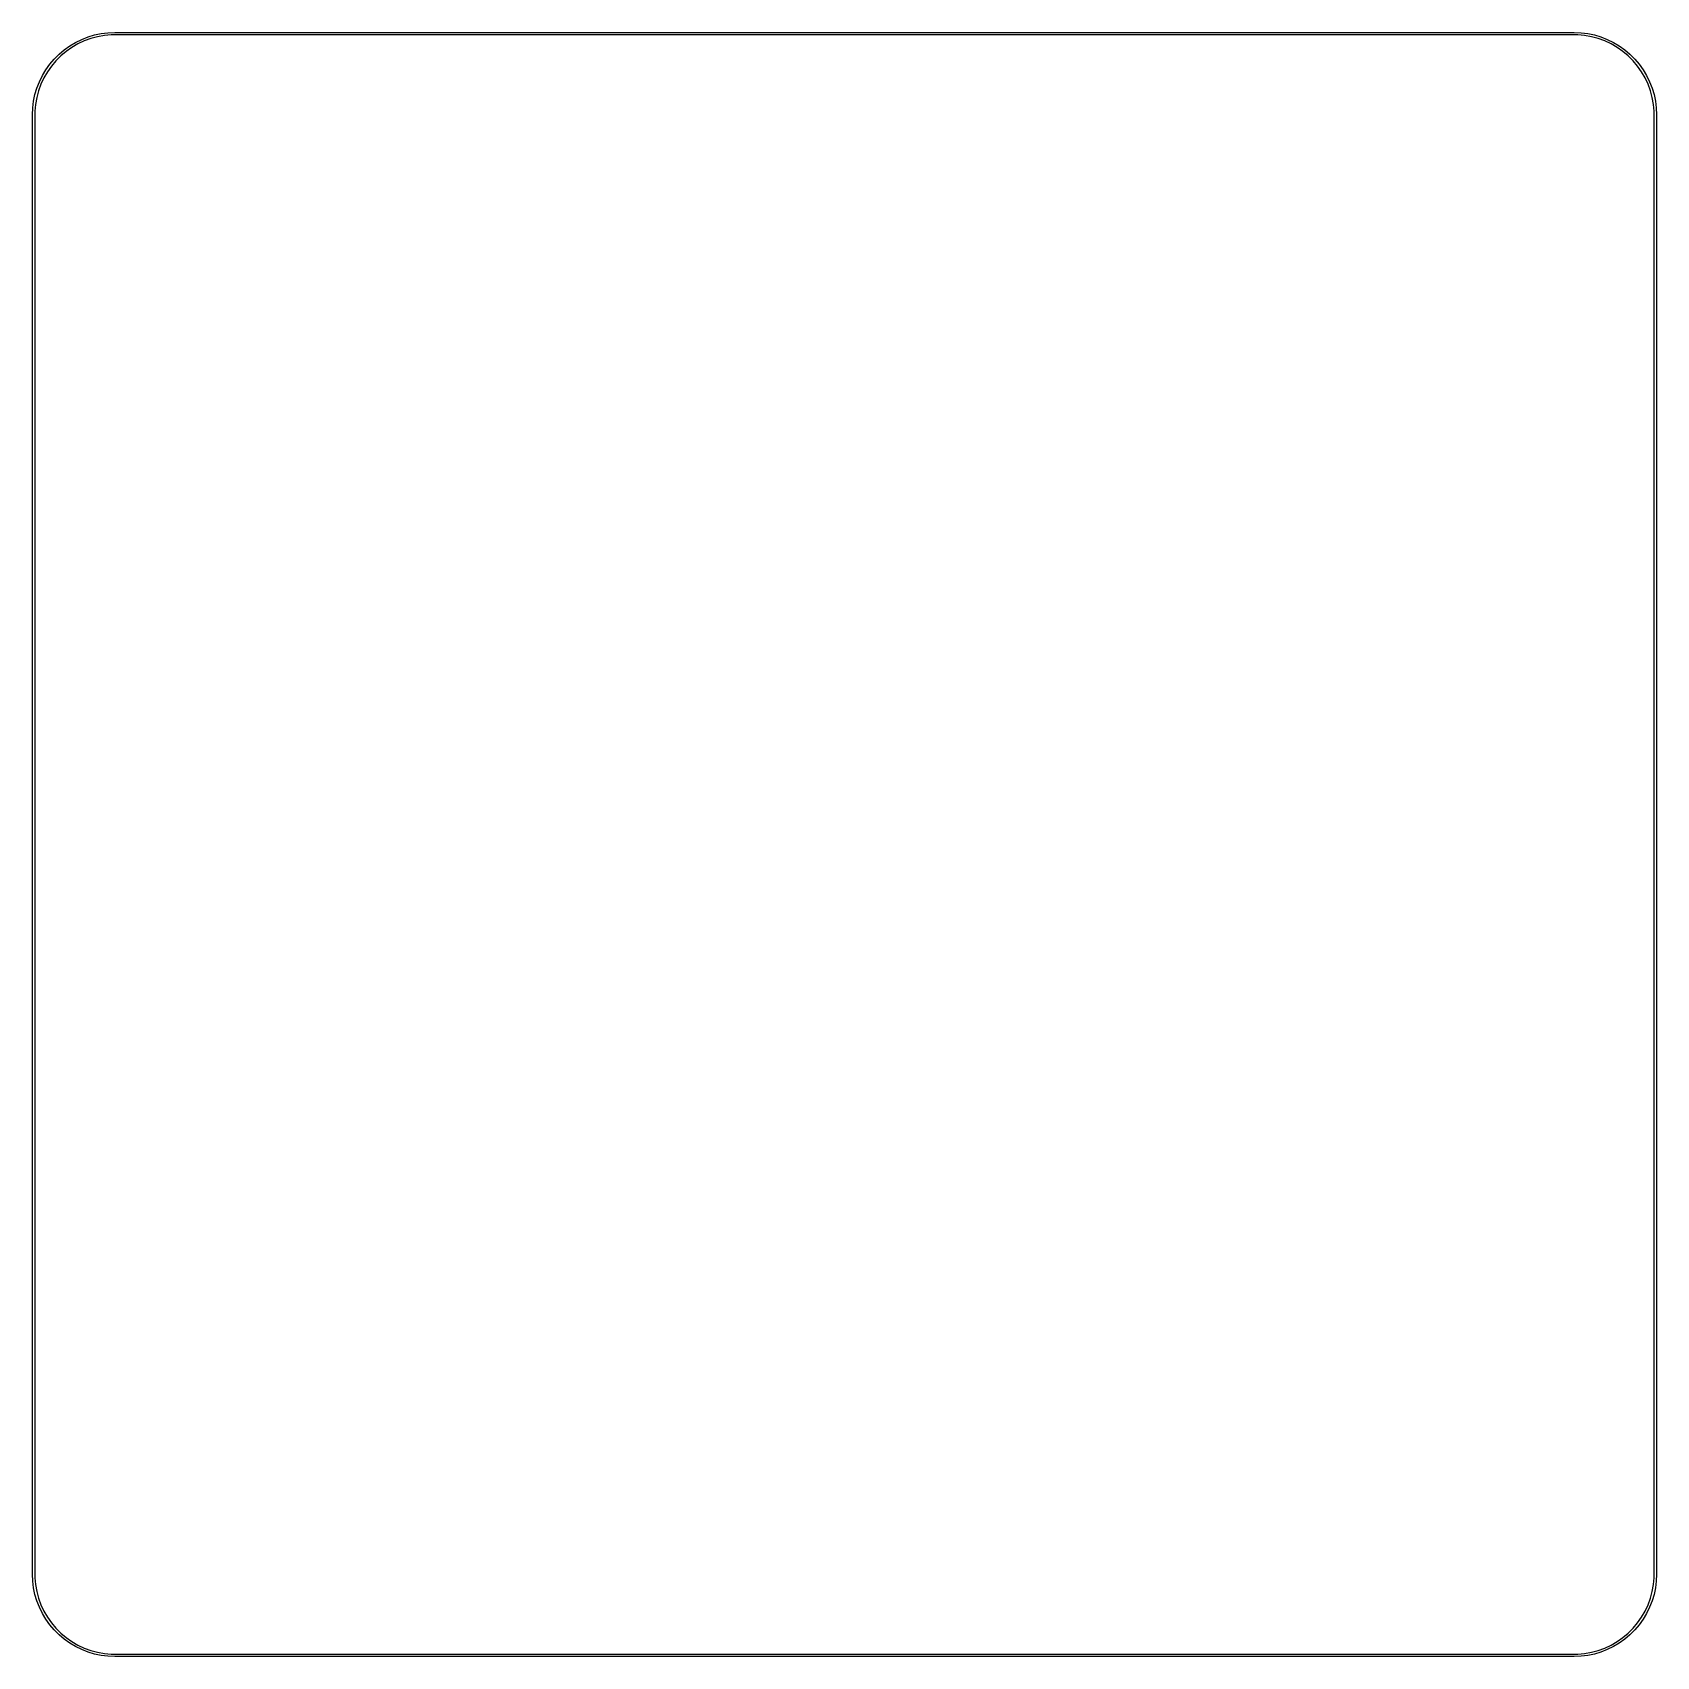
# Model space of a CAD drawing. Extents: x 50 to 150, y -150 to -50.
import ezdxf

# ---------------------------------------------------------------- set-up
doc = ezdxf.new("R2010")
doc.units = 0
doc.layers.add('BLACK', color=7, linetype='CONTINUOUS')

msp = doc.modelspace()

# ---------------------------------------------------------------- linework, layer by layer
at = {"layer": 'BLACK', "linetype": 'CONTINUOUS'}
for p, q in [((53.7542, -50.0803), (54.1647, -49.9942)), ((53.7542, -50.0803), (54.1647, -49.9942)), ((54.1647, -49.9942), (54.5809, -49.9423)), ((54.1647, -49.9942), (54.5809, -49.9423)), ((54.5809, -49.9423), (55, -49.925)), ((54.5809, -49.9423), (55, -49.925)), ((55, -49.925), (145, -49.925)), ((55, -49.925), (145, -49.925)), ((145, -49.925), (145.419, -49.9423)), ((145, -49.925), (145.419, -49.9423)), ((145.419, -49.9423), (145.835, -49.9942)), ((145.419, -49.9423), (145.835, -49.9942)), ((145.835, -49.9942), (146.246, -50.0803)), ((145.835, -49.9942), (146.246, -50.0803)), ((51.5628, -51.2662), (51.8829, -50.9951)), ((51.5628, -51.2662), (51.8829, -50.9951)), ((51.8829, -50.9951), (52.2242, -50.7514)), ((51.8829, -50.9951), (52.2242, -50.7514)), ((52.3513, -50.8423), (51.999, -51.089)), ((52.3513, -50.8423), (51.999, -51.089)), ((52.2242, -50.7514), (52.5846, -50.5367)), ((52.2242, -50.7514), (52.5846, -50.5367)), ((52.7237, -50.6273), (52.3513, -50.8423)), ((52.7237, -50.6273), (52.3513, -50.8423)), ((52.5846, -50.5367), (52.9614, -50.3524)), ((52.5846, -50.5367), (52.9614, -50.3524)), ((53.1135, -50.4456), (52.7237, -50.6273)), ((53.1135, -50.4456), (52.7237, -50.6273)), ((52.9614, -50.3524), (53.3521, -50.2)), ((52.9614, -50.3524), (53.3521, -50.2)), ((53.5176, -50.2985), (53.1135, -50.4456)), ((53.5176, -50.2985), (53.1135, -50.4456)), ((53.3521, -50.2), (53.7542, -50.0803)), ((53.3521, -50.2), (53.7542, -50.0803)), ((53.933, -50.1872), (53.5176, -50.2985)), ((53.933, -50.1872), (53.5176, -50.2985)), ((54.3565, -50.1125), (53.933, -50.1872)), ((54.3565, -50.1125), (53.933, -50.1872)), ((54.785, -50.075), (54.3565, -50.1125)), ((54.785, -50.075), (54.3565, -50.1125)), ((55, -50.075), (54.785, -50.075)), ((55, -50.075), (54.785, -50.075)), ((145, -50.075), (55, -50.075)), ((145, -50.075), (55, -50.075)), ((145.215, -50.075), (145, -50.075)), ((145.215, -50.075), (145, -50.075)), ((145.643, -50.1125), (145.215, -50.075)), ((145.643, -50.1125), (145.215, -50.075)), ((146.067, -50.1872), (145.643, -50.1125)), ((146.067, -50.1872), (145.643, -50.1125)), ((146.482, -50.2985), (146.067, -50.1872)), ((146.482, -50.2985), (146.067, -50.1872)), ((146.246, -50.0803), (146.648, -50.2)), ((146.246, -50.0803), (146.648, -50.2)), ((146.887, -50.4456), (146.482, -50.2985)), ((146.887, -50.4456), (146.482, -50.2985)), ((146.648, -50.2), (147.039, -50.3524)), ((146.648, -50.2), (147.039, -50.3524)), ((147.276, -50.6273), (146.887, -50.4456)), ((147.276, -50.6273), (146.887, -50.4456)), ((147.039, -50.3524), (147.415, -50.5367)), ((147.039, -50.3524), (147.415, -50.5367)), ((147.649, -50.8423), (147.276, -50.6273)), ((147.649, -50.8423), (147.276, -50.6273)), ((147.415, -50.5367), (147.776, -50.7514)), ((147.415, -50.5367), (147.776, -50.7514)), ((148.001, -51.089), (147.649, -50.8423)), ((148.001, -51.089), (147.649, -50.8423)), ((147.776, -50.7514), (148.117, -50.9951)), ((147.776, -50.7514), (148.117, -50.9951)), ((148.117, -50.9951), (148.437, -51.2662)), ((148.117, -50.9951), (148.437, -51.2662)), ((50.7514, -52.2242), (50.9951, -51.8829)), ((50.7514, -52.2242), (50.9951, -51.8829)), ((51.089, -51.999), (50.8423, -52.3513)), ((51.089, -51.999), (50.8423, -52.3513)), ((50.9951, -51.8829), (51.2662, -51.5628)), ((50.9951, -51.8829), (51.2662, -51.5628)), ((51.3654, -51.6695), (51.089, -51.999)), ((51.3654, -51.6695), (51.089, -51.999)), ((51.2662, -51.5628), (51.5628, -51.2662)), ((51.2662, -51.5628), (51.5628, -51.2662)), ((51.6695, -51.3654), (51.3654, -51.6695)), ((51.6695, -51.3654), (51.3654, -51.6695)), ((51.999, -51.089), (51.6695, -51.3654)), ((51.999, -51.089), (51.6695, -51.3654)), ((148.33, -51.3654), (148.001, -51.089)), ((148.33, -51.3654), (148.001, -51.089)), ((148.635, -51.6695), (148.33, -51.3654)), ((148.635, -51.6695), (148.33, -51.3654)), ((148.437, -51.2662), (148.734, -51.5628)), ((148.437, -51.2662), (148.734, -51.5628)), ((148.911, -51.999), (148.635, -51.6695)), ((148.911, -51.999), (148.635, -51.6695)), ((148.734, -51.5628), (149.005, -51.8829)), ((148.734, -51.5628), (149.005, -51.8829)), ((149.158, -52.3513), (148.911, -51.999)), ((149.158, -52.3513), (148.911, -51.999)), ((149.005, -51.8829), (149.249, -52.2242)), ((149.005, -51.8829), (149.249, -52.2242)), ((50.2, -53.3521), (50.3524, -52.9614)), ((50.2, -53.3521), (50.3524, -52.9614)), ((50.3524, -52.9614), (50.5367, -52.5846)), ((50.3524, -52.9614), (50.5367, -52.5846)), ((50.6273, -52.7237), (50.4456, -53.1135)), ((50.6273, -52.7237), (50.4456, -53.1135)), ((50.5367, -52.5846), (50.7514, -52.2242)), ((50.5367, -52.5846), (50.7514, -52.2242)), ((50.8423, -52.3513), (50.6273, -52.7237)), ((50.8423, -52.3513), (50.6273, -52.7237)), ((149.373, -52.7237), (149.158, -52.3513)), ((149.373, -52.7237), (149.158, -52.3513)), ((149.249, -52.2242), (149.463, -52.5846)), ((149.249, -52.2242), (149.463, -52.5846)), ((149.554, -53.1135), (149.373, -52.7237)), ((149.554, -53.1135), (149.373, -52.7237)), ((149.463, -52.5846), (149.648, -52.9614)), ((149.463, -52.5846), (149.648, -52.9614)), ((149.648, -52.9614), (149.8, -53.3521)), ((149.648, -52.9614), (149.8, -53.3521)), ((49.9942, -54.1647), (50.0803, -53.7542)), ((49.9942, -54.1647), (50.0803, -53.7542)), ((50.0803, -53.7542), (50.2, -53.3521)), ((50.0803, -53.7542), (50.2, -53.3521)), ((50.1872, -53.933), (50.1125, -54.3565)), ((50.1872, -53.933), (50.1125, -54.3565)), ((50.2985, -53.5176), (50.1872, -53.933)), ((50.2985, -53.5176), (50.1872, -53.933)), ((50.4456, -53.1135), (50.2985, -53.5176)), ((50.4456, -53.1135), (50.2985, -53.5176)), ((149.702, -53.5176), (149.554, -53.1135)), ((149.702, -53.5176), (149.554, -53.1135)), ((149.813, -53.933), (149.702, -53.5176)), ((149.813, -53.933), (149.702, -53.5176)), ((149.8, -53.3521), (149.92, -53.7542)), ((149.8, -53.3521), (149.92, -53.7542)), ((149.888, -54.3565), (149.813, -53.933)), ((149.888, -54.3565), (149.813, -53.933)), ((149.92, -53.7542), (150.006, -54.1647)), ((149.92, -53.7542), (150.006, -54.1647)), ((49.925, -55), (49.9423, -54.5809)), ((49.925, -55), (49.9423, -54.5809)), ((49.925, -145), (49.925, -55)), ((49.925, -55), (49.925, -55)), ((49.925, -145), (49.925, -55)), ((49.925, -55), (49.925, -55)), ((49.9423, -54.5809), (49.9942, -54.1647)), ((49.9423, -54.5809), (49.9942, -54.1647)), ((50.1125, -54.3565), (50.075, -54.785)), ((50.1125, -54.3565), (50.075, -54.785)), ((50.075, -54.785), (50.075, -55)), ((50.075, -54.785), (50.075, -55)), ((50.075, -55), (50.075, -145)), ((50.075, -55), (50.075, -145)), ((149.925, -54.785), (149.888, -54.3565)), ((149.925, -54.785), (149.888, -54.3565)), ((149.925, -55), (149.925, -54.785)), ((149.925, -55), (149.925, -54.785)), ((149.925, -145), (149.925, -55)), ((149.925, -145), (149.925, -55)), ((150.006, -54.1647), (150.058, -54.5809)), ((150.006, -54.1647), (150.058, -54.5809)), ((150.058, -54.5809), (150.075, -55)), ((150.058, -54.5809), (150.075, -55)), ((150.075, -55), (150.075, -55)), ((150.075, -55), (150.075, -145)), ((150.075, -55), (150.075, -55)), ((150.075, -55), (150.075, -145)), ((49.9423, -145.419), (49.925, -145)), ((49.9423, -145.419), (49.925, -145)), ((50.075, -145), (50.075, -145.215)), ((50.075, -145), (50.075, -145.215)), ((50.075, -145.215), (50.1125, -145.643)), ((50.075, -145.215), (50.1125, -145.643)), ((149.888, -145.643), (149.925, -145.215)), ((149.888, -145.643), (149.925, -145.215)), ((149.925, -145.215), (149.925, -145)), ((149.925, -145.215), (149.925, -145)), ((150.075, -145), (150.058, -145.419)), ((150.075, -145), (150.058, -145.419)), ((49.9942, -145.835), (49.9423, -145.419)), ((49.9942, -145.835), (49.9423, -145.419)), ((50.0803, -146.246), (49.9942, -145.835)), ((50.0803, -146.246), (49.9942, -145.835)), ((50.1125, -145.643), (50.1872, -146.067)), ((50.1125, -145.643), (50.1872, -146.067)), ((50.1872, -146.067), (50.2985, -146.482)), ((50.1872, -146.067), (50.2985, -146.482)), ((149.702, -146.482), (149.813, -146.067)), ((149.702, -146.482), (149.813, -146.067)), ((149.813, -146.067), (149.888, -145.643)), ((149.813, -146.067), (149.888, -145.643)), ((150.006, -145.835), (149.92, -146.246)), ((150.006, -145.835), (149.92, -146.246)), ((150.058, -145.419), (150.006, -145.835)), ((150.058, -145.419), (150.006, -145.835)), ((50.2, -146.648), (50.0803, -146.246)), ((50.2, -146.648), (50.0803, -146.246)), ((50.3524, -147.039), (50.2, -146.648)), ((50.3524, -147.039), (50.2, -146.648)), ((50.2985, -146.482), (50.4456, -146.887)), ((50.2985, -146.482), (50.4456, -146.887)), ((50.5367, -147.415), (50.3524, -147.039)), ((50.5367, -147.415), (50.3524, -147.039)), ((50.4456, -146.887), (50.6273, -147.276)), ((50.4456, -146.887), (50.6273, -147.276)), ((149.373, -147.276), (149.554, -146.887)), ((149.373, -147.276), (149.554, -146.887)), ((149.648, -147.039), (149.463, -147.415)), ((149.648, -147.039), (149.463, -147.415)), ((149.554, -146.887), (149.702, -146.482)), ((149.554, -146.887), (149.702, -146.482)), ((149.8, -146.648), (149.648, -147.039)), ((149.8, -146.648), (149.648, -147.039)), ((149.92, -146.246), (149.8, -146.648)), ((149.92, -146.246), (149.8, -146.648)), ((50.7514, -147.776), (50.5367, -147.415)), ((50.7514, -147.776), (50.5367, -147.415)), ((50.6273, -147.276), (50.8423, -147.649)), ((50.6273, -147.276), (50.8423, -147.649)), ((50.9951, -148.117), (50.7514, -147.776)), ((50.9951, -148.117), (50.7514, -147.776)), ((50.8423, -147.649), (51.089, -148.001)), ((50.8423, -147.649), (51.089, -148.001)), ((51.2662, -148.437), (50.9951, -148.117)), ((51.2662, -148.437), (50.9951, -148.117)), ((51.089, -148.001), (51.3654, -148.33)), ((51.089, -148.001), (51.3654, -148.33)), ((148.635, -148.33), (148.911, -148.001)), ((148.635, -148.33), (148.911, -148.001)), ((149.005, -148.117), (148.734, -148.437)), ((149.005, -148.117), (148.734, -148.437)), ((148.911, -148.001), (149.158, -147.649)), ((148.911, -148.001), (149.158, -147.649)), ((149.249, -147.776), (149.005, -148.117)), ((149.249, -147.776), (149.005, -148.117)), ((149.158, -147.649), (149.373, -147.276)), ((149.158, -147.649), (149.373, -147.276)), ((149.463, -147.415), (149.249, -147.776)), ((149.463, -147.415), (149.249, -147.776)), ((51.5628, -148.734), (51.2662, -148.437)), ((51.5628, -148.734), (51.2662, -148.437)), ((51.3654, -148.33), (51.6695, -148.635)), ((51.3654, -148.33), (51.6695, -148.635)), ((51.8829, -149.005), (51.5628, -148.734)), ((51.8829, -149.005), (51.5628, -148.734)), ((51.6695, -148.635), (51.999, -148.911)), ((51.6695, -148.635), (51.999, -148.911)), ((52.2242, -149.249), (51.8829, -149.005)), ((52.2242, -149.249), (51.8829, -149.005)), ((51.999, -148.911), (52.3513, -149.158)), ((51.999, -148.911), (52.3513, -149.158)), ((52.3513, -149.158), (52.7237, -149.373)), ((52.3513, -149.158), (52.7237, -149.373)), ((147.276, -149.373), (147.649, -149.158)), ((147.276, -149.373), (147.649, -149.158)), ((147.649, -149.158), (148.001, -148.911)), ((147.649, -149.158), (148.001, -148.911)), ((148.117, -149.005), (147.776, -149.249)), ((148.117, -149.005), (147.776, -149.249)), ((148.001, -148.911), (148.33, -148.635)), ((148.001, -148.911), (148.33, -148.635)), ((148.437, -148.734), (148.117, -149.005)), ((148.437, -148.734), (148.117, -149.005)), ((148.33, -148.635), (148.635, -148.33)), ((148.33, -148.635), (148.635, -148.33)), ((148.734, -148.437), (148.437, -148.734)), ((148.734, -148.437), (148.437, -148.734)), ((52.5846, -149.463), (52.2242, -149.249)), ((52.5846, -149.463), (52.2242, -149.249)), ((52.9614, -149.648), (52.5846, -149.463)), ((52.9614, -149.648), (52.5846, -149.463)), ((52.7237, -149.373), (53.1135, -149.554)), ((52.7237, -149.373), (53.1135, -149.554)), ((53.3521, -149.8), (52.9614, -149.648)), ((53.3521, -149.8), (52.9614, -149.648)), ((53.1135, -149.554), (53.5176, -149.702)), ((53.1135, -149.554), (53.5176, -149.702)), ((53.7542, -149.92), (53.3521, -149.8)), ((53.7542, -149.92), (53.3521, -149.8)), ((53.5176, -149.702), (53.933, -149.813)), ((53.5176, -149.702), (53.933, -149.813)), ((54.1647, -150.006), (53.7542, -149.92)), ((54.1647, -150.006), (53.7542, -149.92)), ((53.933, -149.813), (54.3565, -149.888)), ((53.933, -149.813), (54.3565, -149.888)), ((54.5809, -150.058), (54.1647, -150.006)), ((54.5809, -150.058), (54.1647, -150.006)), ((54.3565, -149.888), (54.785, -149.925)), ((54.3565, -149.888), (54.785, -149.925)), ((55, -150.075), (54.5809, -150.058)), ((55, -150.075), (54.5809, -150.058)), ((54.785, -149.925), (55, -149.925)), ((54.785, -149.925), (55, -149.925)), ((55, -149.925), (145, -149.925)), ((55, -149.925), (145, -149.925)), ((145, -150.075), (55, -150.075)), ((145, -150.075), (55, -150.075)), ((145, -149.925), (145.215, -149.925)), ((145, -149.925), (145.215, -149.925)), ((145.419, -150.058), (145, -150.075)), ((145.419, -150.058), (145, -150.075)), ((145.215, -149.925), (145.643, -149.888)), ((145.215, -149.925), (145.643, -149.888)), ((145.835, -150.006), (145.419, -150.058)), ((145.835, -150.006), (145.419, -150.058)), ((145.643, -149.888), (146.067, -149.813)), ((145.643, -149.888), (146.067, -149.813)), ((146.246, -149.92), (145.835, -150.006)), ((146.246, -149.92), (145.835, -150.006)), ((146.067, -149.813), (146.482, -149.702)), ((146.067, -149.813), (146.482, -149.702)), ((146.648, -149.8), (146.246, -149.92)), ((146.648, -149.8), (146.246, -149.92)), ((146.482, -149.702), (146.887, -149.554)), ((146.482, -149.702), (146.887, -149.554)), ((147.039, -149.648), (146.648, -149.8)), ((147.039, -149.648), (146.648, -149.8)), ((146.887, -149.554), (147.276, -149.373)), ((146.887, -149.554), (147.276, -149.373)), ((147.415, -149.463), (147.039, -149.648)), ((147.415, -149.463), (147.039, -149.648)), ((147.776, -149.249), (147.415, -149.463)), ((147.776, -149.249), (147.415, -149.463))]:
    msp.add_line(p, q, dxfattribs=at)

doc.saveas('drawing.dxf')
